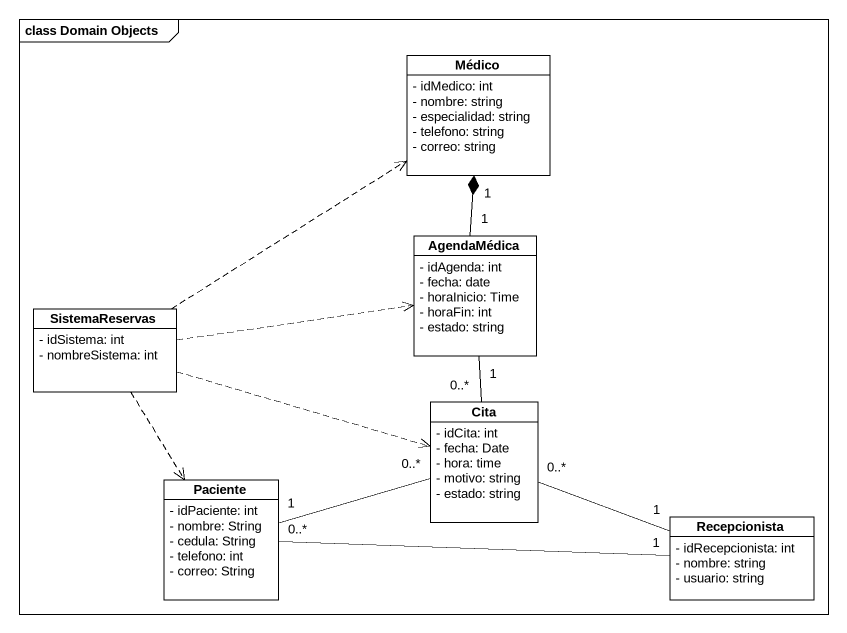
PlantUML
@startuml
mainframe class Domain Objects
hide circle
hide empty members
skinparam classAttributeIconSize 0
class Médico {
  - idMedico: int
  - nombre: string
  - especialidad: string
  - telefono: string
  - correo: string
}
class AgendaMédica {
  - idAgenda: int
  - fecha: date
  - horaInicio: Time
  - horaFin: int
  - estado: string
}
class SistemaReservas {
  - idSistema: int
  - nombreSistema: int
}
class Cita {
  - idCita: int
  - fecha: Date
  - hora: time
  - motivo: string
  - estado: string
}
class Paciente {
  - idPaciente: int
  - nombre: String
  - cedula: String
  - telefono: int
  - correo: String
}
class Recepcionista {
  - idRecepcionista: int
  - nombre: string
  - usuario: string
}
AgendaMédica "1" -up-* "1" Médico
AgendaMédica "1" -- "0..*" Cita
SistemaReservas .up.> Médico
SistemaReservas .right.> AgendaMédica
SistemaReservas .right.> Cita
SistemaReservas ..> Paciente
Paciente "1" -right- "0..*" Cita
Recepcionista "1" -left- "0..*" Cita
Recepcionista "1" -left- "0..*" Paciente
@enduml
